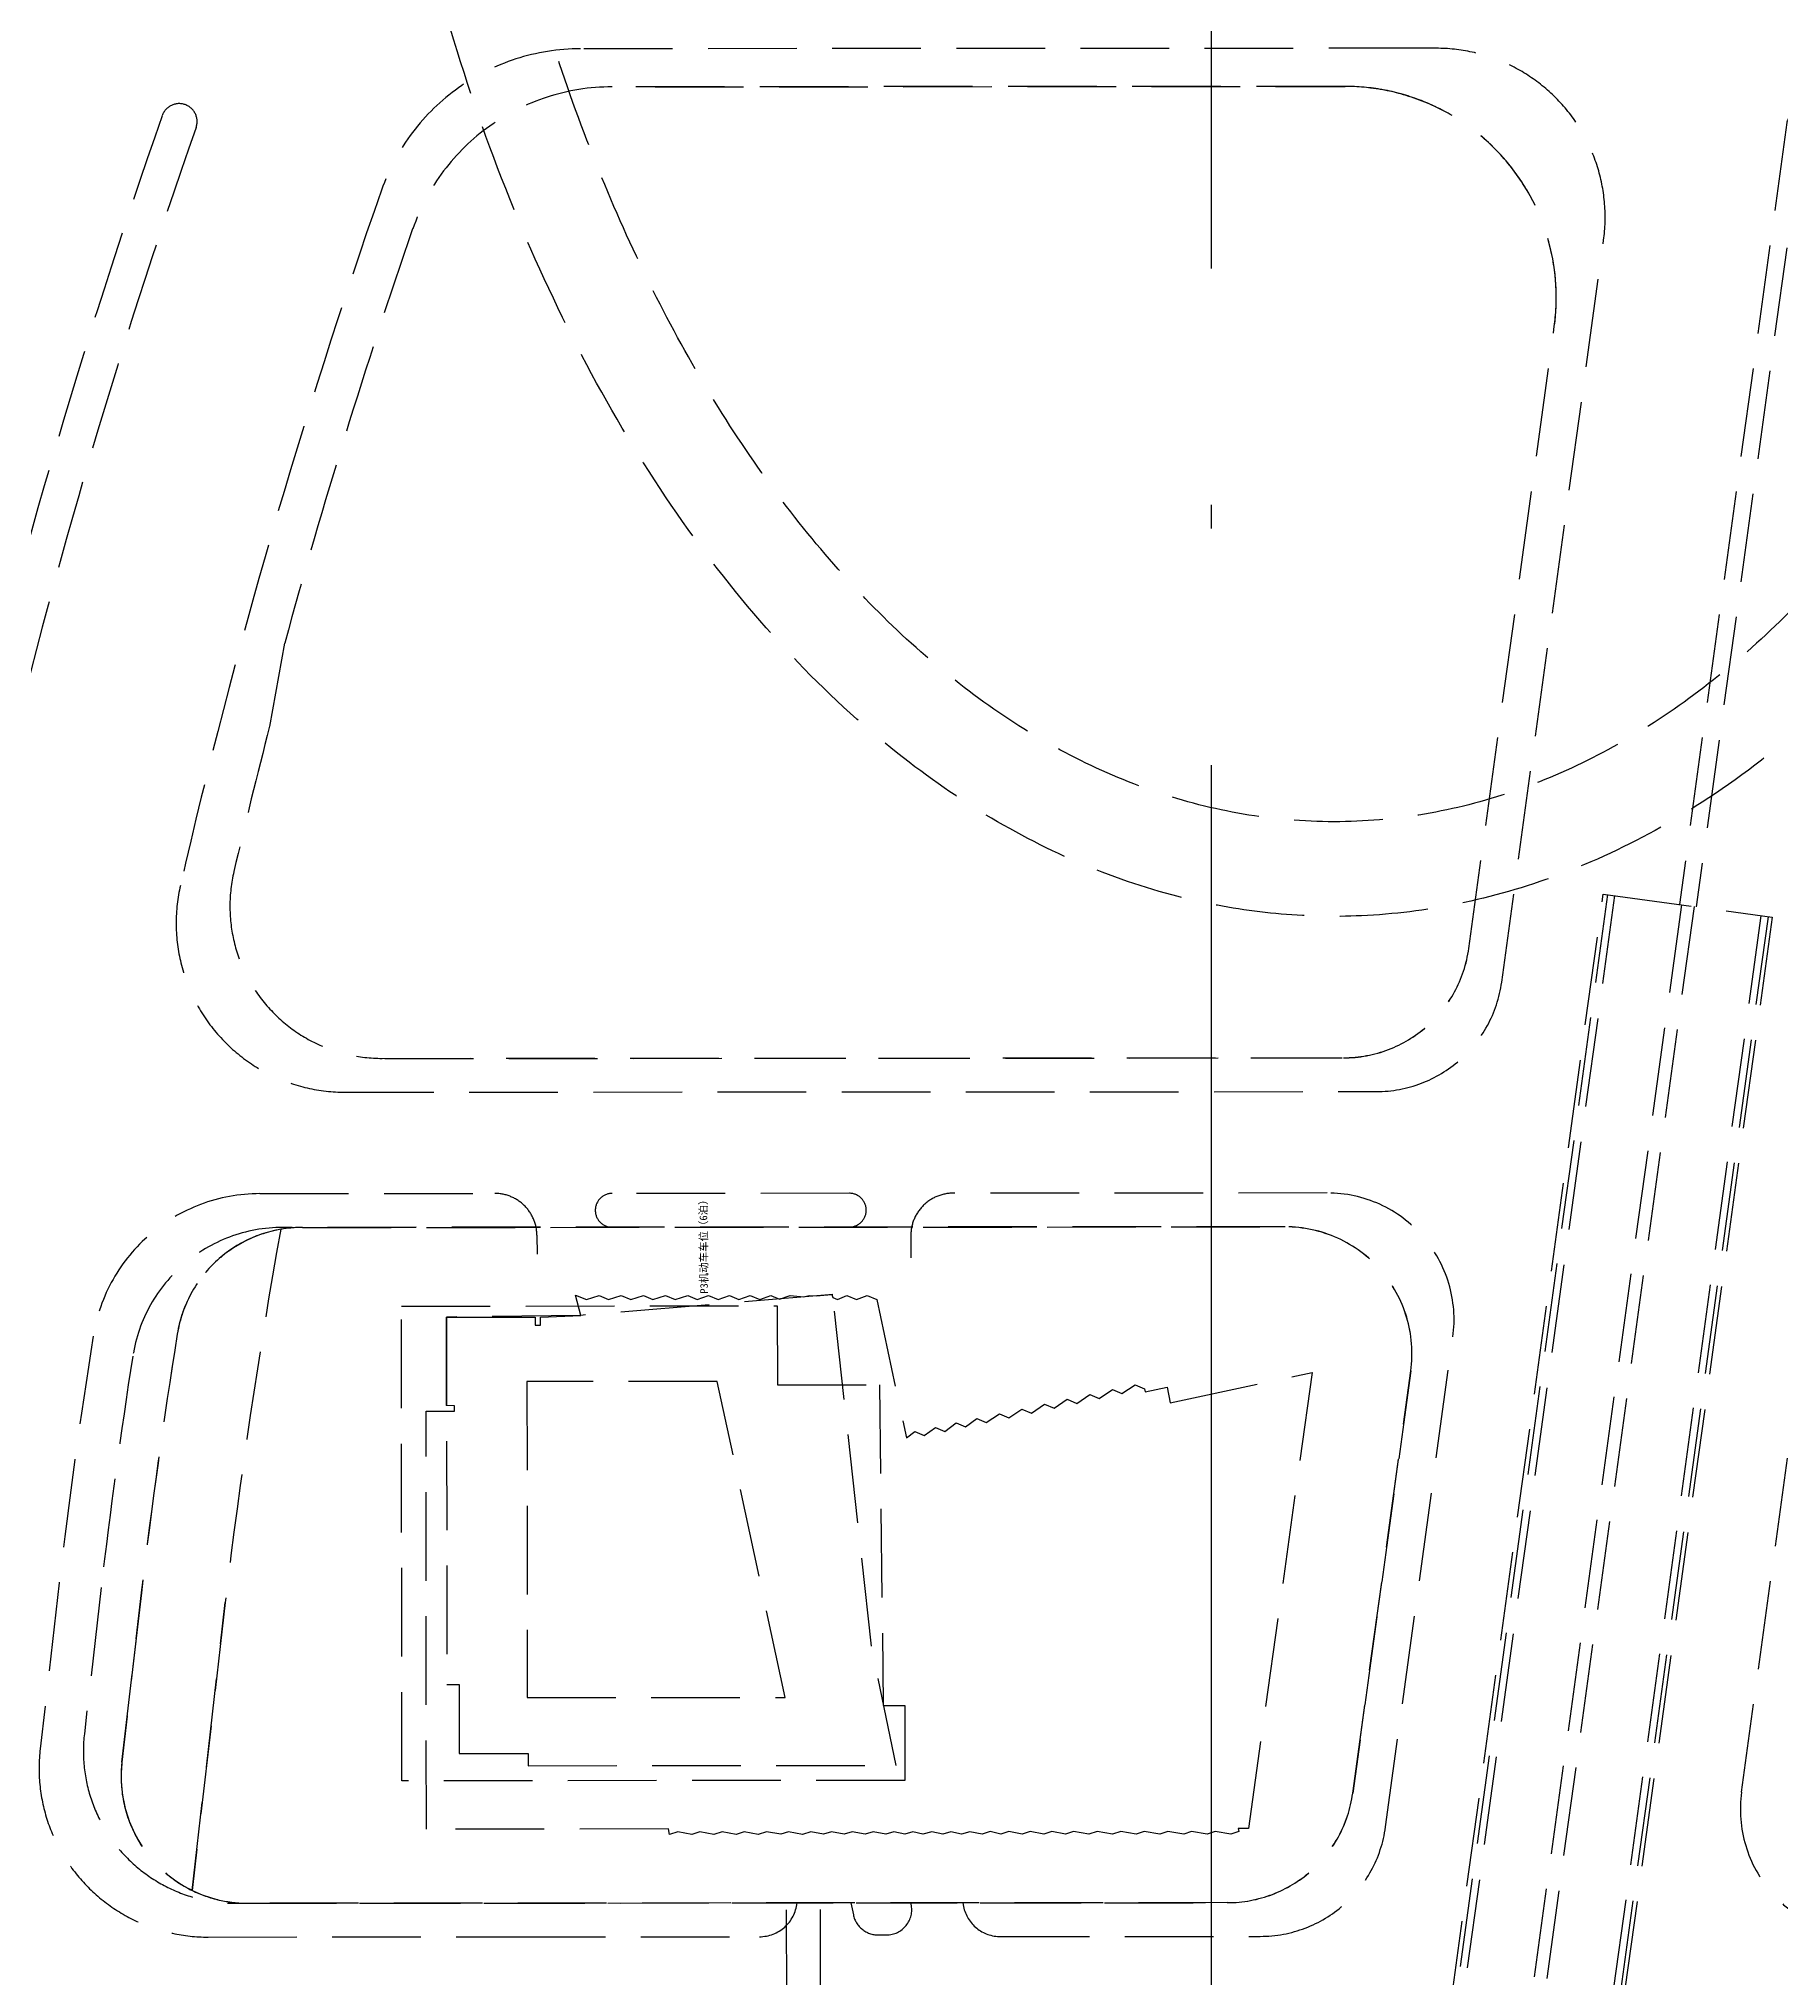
# Model space of a CAD drawing. Extents: x -284868 to 304789, y -137694 to 137894.
# Drawn here: x 261843 to 263316, y -90116 to -88476 of the extents above; entities that cross this region are included whole.
import ezdxf

# ---------------------------------------------------------------- set-up
doc = ezdxf.new("R2010")
doc.units = 0
doc.linetypes.add('DASH', pattern=[0.35, 0.25, -0.1])
doc.linetypes.add('DOTE', pattern=[2.42, 2, -0.2, 0.02, -0.2])
doc.layers.get('0').update_dxf_attribs({"linetype": 'CONTINUOUS'})
doc.layers.add('P-平面家具', color=3, linetype='CONTINUOUS')
doc.layers.add('WIRE-广播线', color=220, linetype='DOTE')
doc.styles.add('宋体', font='')
doc.styles.get('宋体').set_extended_font_data('SimSun')

# ---------------------------------------------------------------- blocks, each defined once
blk = doc.blocks.new('A$Cc0ea1f79')
at = {"layer": 'P-平面家具', "color": 251, "linetype": 'DASH', "ltscale": 300}
for p, q in [((-2019.4, 900.2, -60.7), (-1948.9, 887.4, -60.7)), ((-2162.5, -237.4, -60.7), (-3417.4, -64.9, -60.7)), ((-2161.6, -231.4, -60.7), (-3416.6, -58.9, -60.7)), ((-2170.2, -294, -60.7), (-3425.2, -121.5, -60.7)), ((-2171.7, -304.6, -60.7), (-3426.6, -132.1, -60.7)), ((-2180.3, -367.2, -60.7), (-3435.3, -194.7, -60.7)), ((-2179.5, -361.2, -60.7), (-3434.4, -188.7, -60.7)), ((-1510.8, -397.3, -60.7), (-2172, -306.4, -60.7))]:
    blk.add_line(p, q, dxfattribs=at)
for points in [[(-2743.6, 1078.3), (-2883.9, 1094.4, 0.448246), (-3043.1, 952.4), (-3042.9, 691.3), (-3042.8, 486, 0.381966), (-3014.2, 454.1)], [(-2535.1, 1049.5, -0.369023), (-2414.5, 908.5), (-2414.3, 709.9, -0.410161), (-2449.5, 674.2), (-2465.6, 674)], [(-2153.8, 975.7, 0.482348), (-2328.7, 836.4), (-2328.2, -35.8, 0.374582), (-2235.6, -141.9), (-1608.3, -228.1, 0.454987), (-1446, -86.5), (-1446, -70.6), (-1446.4, 637.2, 0.318471), (-1566, 805.6)], [(-2442.7, 409.9, 1), (-2414.2, 409.9), (-2414.3, 610.5, 1), (-2442.9, 610.5)], [(-3014.2, 408.6), (-3024.3, 406.5, 0.354118), (-3041.3, 385.5), (-3041.3, 378.5, 0.476976), (-3015.4, 357.6), (-3014.1, 357.8)], [(-3014.1, 314), (-3017.2, 313.4, 0.354118), (-3042.7, 281.9), (-3042.5, 62.4, 0.374582), (-2950, -43.7), (-2535.7, -100.6, 0.454987), (-2413.9, 5.6), (-2414.1, 322.2, 0.414235), (-2449.9, 357.9), (-2468.7, 357.9)]]:
    blk.add_lwpolyline(points, format="xyb", dxfattribs=at)
at = {"layer": 'P-平面家具', "color": 251, "linetype": 'DASH', "ltscale": 300, "elevation": -60.7}
for points in [[(-2747.6, 1042.8), (-2871.2, 1057, 0.448246), (-3014.5, 929.2), (-3014, 90.2, 0.374582), (-2921.4, -15.9), (-2564.3, -65, 0.454987), (-2442.5, 41.2), (-2443, 889, 0.369609), (-2551.9, 1016)], [(-2895.2, 1025.2, 0.448244), (-3014.5, 918.7)], [(-2751.8, 1008.8), (-2895.1, 1025.2, 0.448244), (-3014.5, 918.7)], [(-2533.3, 978.4, -0.320429), (-2444.6, 890.9, 0.014791), (-2760.1, 937.8), (-3003.7, 965.8, -0.317837), (-2895.2, 1025.2), (-2751.9, 1008.8, -0.010098), (-2533.3, 978.4)], [(-2533.3, 978.4, 0.010098), (-2751.9, 1008.8)], [(-2443.1, 872.6, 0.368352), (-2533.3, 978.4)], [(-2444.6, 890.9, -0.042863), (-2443.1, 872.6), (-2442.6, 41.2, -0.454985), (-2564.3, -65), (-2921.5, -15.9, -0.374581), (-3014, 90.2), (-3014.5, 918.7, -0.114147), (-3003.7, 965.8), (-2760.1, 937.8, -0.014791), (-2444.6, 890.9)], [(-2142.2, 930.5, 0.483551), (-2300.1, 805.2), (-2299.6, -8, 0.374582), (-2207.1, -114.1), (-1681.1, -186.4, 0.350521), (-1489.6, -72.2, 0.090097), (-1478.2, -9.4), (-1478.6, 610.6, 0.319585), (-1598.8, 779.2)], [(-3014, 90.2, 0.374582), (-2921.5, -15.9)], [(-2564.3, -65, 0.454987), (-2442.6, 41.2)], [(-2299.7, -8, 0.374582), (-2207.1, -114.1)], [(-1681.1, -186.4, 0.454987), (-1478.3, -9.4)], [(-1510.8, -397.3, 1), (-1508.8, -383.1), (-2170, -292.2)]]:
    blk.add_lwpolyline(points, format="xyb", dxfattribs=at)
for points in [[(-2751.9, 1008.8), (-2895.2, 1025.2)], [(-3014.5, 918.7), (-3014, 90.2)], [(-2442.6, 41.2), (-2443.1, 872.6)], [(-2300.2, 802.9), (-2299.7, -8)], [(-1478.6, 574.3), (-1478.3, -9.4)], [(-3200, 462.5), (-3000.7, 463.1)], [(-3199.9, 433.9), (-3000.6, 434.5)], [(-2921.5, -15.9), (-2564.3, -65)], [(-3416.1, -55.3), (-2161.2, -227.8), (-2180.8, -370.8), (-3435.7, -198.3), (-3464.7, -194.3)], [(-2207.1, -114.1), (-1681.1, -186.4)]]:
    blk.add_lwpolyline(points, dxfattribs=at)
for points in [[(-2847.2, 381.3), (-2847.2, 362.9), (-2910.7, 362.9), (-2911, 788.5), (-2509.6, 788.7), (-2509.4, 470.9), (-2576.2, 470.8), (-2576.1, 384.4)], [(-2951.8, 767.7), (-2598.3, 768), (-2598.3, 743.8), (-2593.9, 743.8), (-2593.7, 750.6), (-2518.9, 750.6), (-2518.9, 675.7), (-2525.7, 675.7), (-2525.7, 671.2), (-2518.9, 671.2), (-2517.4, 637), (-2500.2, 641.5), (-2504.1, 632.3), (-2500.6, 621.6), (-2504, 613.6), (-2500.6, 602.8), (-2504, 594.8), (-2500.6, 584.1), (-2504, 576.1), (-2500.6, 565.3), (-2504, 557.3), (-2500.6, 546.6), (-2504, 538.6), (-2500.6, 529), (-2504, 521), (-2500.6, 511.4), (-2504, 503.4), (-2500.6, 493.8), (-2504, 485.7), (-2500.6, 476.2), (-2503.6, 469.1), (-2500.6, 460.1), (-2501.8, 448.5), (-2500.5, 444), (-2501, 437.9), (-2499.9, 424.6), (-2502.2, 423.9), (-2503.9, 419.9), (-2500.5, 411.9), (-2503.9, 403.9), (-2500.5, 394.7), (-2503.9, 386.7), (-2621.1, 361.7), (-2615.6, 354.5), (-2619, 346.5), (-2612.1, 337), (-2615.5, 329), (-2608.4, 319.6), (-2611.8, 311.6), (-2604.7, 302.2), (-2608.1, 294.1), (-2600.6, 283), (-2604, 275), (-2596.6, 263.9), (-2600, 255.9), (-2592.5, 244.8), (-2595.9, 236.7), (-2588.4, 225.6), (-2591.8, 217.6), (-2584.3, 206.5), (-2587.7, 198.5), (-2580.2, 187.4), (-2583.6, 179.3), (-2576.2, 168.2), (-2579.6, 160.2), (-2582, 159.7), (-2578.1, 141.2), (-2591.3, 138.4), (-2565.8, 18.4), (-2951.4, 72.4), (-2951.4, 80.9), (-2953.8, 80.4), (-2956.1, 87.3), (-2953.8, 100.4), (-2956.1, 107.3), (-2953.8, 120.4), (-2956, 127), (-2953.9, 140.4), (-2956.1, 147.3), (-2953.9, 160.4), (-2956.1, 167.3), (-2953.9, 180.4), (-2956.1, 187.3), (-2953.9, 200.4), (-2956.1, 207.3), (-2953.9, 220.4), (-2956.1, 227), (-2953.9, 238.6), (-2956.1, 245.5), (-2953.9, 256.9), (-2956.2, 263.7), (-2953.9, 275.1), (-2956.2, 281.9), (-2953.9, 290.8), (-2956.2, 297.6), (-2954, 307.9), (-2956.1, 315), (-2954, 324), (-2956.2, 330.8), (-2954, 340.1), (-2956, 347.8), (-2954, 356.1), (-2956.2, 363), (-2954, 372.2), (-2956.2, 379), (-2954, 389.8), (-2956.2, 396.6), (-2954, 407.4), (-2956.2, 414.3), (-2954, 425), (-2956.2, 431.9), (-2954, 442.6), (-2956.3, 449.5), (-2954, 461.4), (-2956.1, 467.8), (-2954.1, 480.1), (-2956.3, 487), (-2954.1, 498.9), (-2956.3, 505.7), (-2954.1, 517.6), (-2956.3, 524.5), (-2954.1, 536.4), (-2956.3, 543.2), (-2954.1, 555.1), (-2956.3, 562), (-2951.7, 563)], [(-2887.9, 739.9), (-2887.8, 681.7), (-2898.2, 681.7), (-2898, 370.3), (-2797.2, 391.3), (-2499.8, 423.9), (-2517.4, 637), (-2518.9, 750.6), (-2829.6, 750.4), (-2829.6, 739.9)], [(-2840.6, 682.5), (-2840.5, 464.1), (-2573.3, 521.6), (-2573.4, 682.6)]]:
    blk.add_lwpolyline(points, close=True, dxfattribs=at)
at = {"layer": 'P-平面家具', "color": 251, "linetype": 'DASH', "ltscale": 300}
blk.add_lwpolyline([(-2413.3, -1169.2, -0.414214), (-2484.6, -1240.7), (-2970.4, -1240.9, -0.414214), (-3041.8, -1169.6), (-3041.9, -1073.1), (-3042, -873.1), (-3042.2, -451, -0.454987), (-2920.5, -344.8), (-2506.2, -401.8, -0.374582), (-2413.6, -507.8), (-2413.4, -872.8), (-2413.3, -1072.8)], format="xyb", close=True, dxfattribs=at)
for centre, radius, start, end in [((-3400.9, -4417.7, -60.7), 5732.1, 70.66441, 76.8465), ((-3400.9, -4417.7, -60.7), 5701.8, 70.6644, 76.8465), ((-3395.7, -4417.4), 5534.3, 81.0538, 83.2325), ((-3395.7, -4417.4, -60.7), 5498.6, 81.172, 83.2325), ((-3395.7, -4417.4, -60.7), 5464.3, 80.9185, 83.2328), ((-1508, 976.8, -60.7), 15.2, 250.6644, 70.6644), ((-2550.2, 872.6, -60.7), 107.1, 0.033, 80.9185), ((-3395.7, -4417.4), 5534.3, 70.6936, 77.032), ((-3395.7, -4417.4, -60.7), 5492.9, 75.4887, 76.8084), ((-3395.7, -4417.4, -60.7), 5498.6, 70.9254, 74.7444)]:
    blk.add_arc(centre, radius, start, end, dxfattribs=at)
blk.add_ellipse((-2750, 0), major_axis=(-2500, 0), ratio=0.72, dxfattribs=at)
at = {"layer": 'P-平面家具', "linetype": 'DASH', "ltscale": 300}
blk.add_ellipse((-850, 0), major_axis=(1250, 0), ratio=0.6, dxfattribs=at)
for points, knots in [([(-5500, 0), (-5500, -37.8), (-5498.6, -75.6), (-5492, -165.5), (-5485.5, -217.5), (-5467.4, -320.8), (-5455.7, -372.2), (-5427.3, -473.8), (-5410.5, -524.1), (-5372.1, -623.3), (-5350.4, -672.2), (-5302.5, -768.3), (-5276.1, -815.6), (-5219, -908.1), (-5188.3, -953.5), (-5122.5, -1042), (-5087.5, -1085.2), (-5013.6, -1169.3), (-4974.7, -1210.2), (-4875.3, -1306.9), (-4812.8, -1361.5), (-4681, -1465), (-4611.7, -1513.9), (-4466.9, -1606), (-4391.5, -1649.1), (-4235.3, -1729.1), (-4154.7, -1766), (-3988.8, -1833.3), (-3903.7, -1863.7), (-3729.9, -1917.8), (-3641.2, -1941.5), (-3461.2, -1982.1), (-3369.8, -1998.9), (-3185.4, -2025.6), (-3092.3, -2035.4), (-2905.2, -2047.9), (-2811.3, -2050.7), (-2623.5, -2049), (-2529.7, -2044.7), (-2343.1, -2028.8), (-2250.3, -2017.4), (-2066.7, -1987.5), (-1975.9, -1969.1), (-1797.1, -1925.3), (-1709.2, -1900), (-1537.1, -1842.8), (-1452.9, -1810.9), (-1289.2, -1740.6), (-1209.6, -1702.3), (-1056, -1619.4), (-981.9, -1574.9), (-840, -1480.2), (-772.2, -1429.9), (-643.6, -1323.8), (-582.8, -1268.1), (-469, -1151.6), (-416.1, -1090.8), (-327.6, -976.2), (-290.6, -923.1), (-222.8, -814.3), (-191.9, -758.5), (-136.8, -644.7), (-112.5, -586.6), (-70.8, -468.7), (-53.4, -408.9), (-25.7, -288.1), (-15.5, -227), (-2.3, -104.3), (0.6, -42.7), (-0.9, 80.5), (-5.3, 142.1), (-21.5, 264.5), (-33.2, 325.3), (-63.8, 445.7), (-82.6, 505.2), (-127.1, 622.3), (-152.8, 679.9), (-210.6, 792.8), (-242.7, 848), (-313, 955.8), (-351.2, 1008.3), (-433.3, 1110.3), (-477.1, 1159.7), (-570.1, 1255.2), (-619.2, 1301.3), (-722.2, 1389.9), (-776.2, 1432.3), (-888.5, 1513.5), (-946.8, 1552.2), (-1067.4, 1625.5), (-1129.7, 1660.2), (-1257.9, 1725.4), (-1323.7, 1755.9), (-1458.4, 1812.6), (-1527.2, 1838.8), (-1667.5, 1886.7), (-1739, 1908.5), (-1884, 1947.4), (-1957.6, 1964.6), (-2106.3, 1994.4), (-2181.4, 2006.9), (-2332.8, 2027.3), (-2409.1, 2035.1), (-2562.2, 2046.1), (-2639, 2049.1), (-2792.8, 2050.5), (-2869.7, 2048.9), (-3023.1, 2040.8), (-3099.6, 2034.3), (-3251.6, 2016.7), (-3327.2, 2005.6), (-3476.8, 1978.6), (-3550.9, 1962.7), (-3697.1, 1926.5), (-3769.2, 1906.1), (-3911, 1860.8), (-3980.7, 1835.9), (-4117.1, 1781.7), (-4183.9, 1752.5), (-4314.1, 1689.8), (-4377.4, 1656.3), (-4500.4, 1585.3), (-4559.9, 1547.8), (-4674.8, 1468.9), (-4730.1, 1427.6), (-4835.9, 1341.1), (-4886.5, 1296.1), (-4982.5, 1202.6), (-5028, 1154.1), (-5113.4, 1054), (-5153.3, 1002.4), (-5227.1, 896.3), (-5261.1, 841.8), (-5322.7, 730.3), (-5350.3, 673.4), (-5398.7, 557.4), (-5419.6, 498.4), (-5454.4, 378.9), (-5468.2, 318.4), (-5488.7, 196.4), (-5495.3, 135), (-5499.4, 49), (-5500, 24.5), (-5500, 0)], [0, 0, 0, 0, 0.052798, 0.052798, 0.12583, 0.12583, 0.198862, 0.198862, 0.271894, 0.271894, 0.344926, 0.344926, 0.417958, 0.417958, 0.49099, 0.49099, 0.564022, 0.564022, 0.637054, 0.637054, 0.742154, 0.742154, 0.847255, 0.847255, 0.952356, 0.952356, 1.057456, 1.057456, 1.162557, 1.162557, 1.267658, 1.267658, 1.372758, 1.372758, 1.477859, 1.477859, 1.58296, 1.58296, 1.68806, 1.68806, 1.793161, 1.793161, 1.898262, 1.898262, 2.003362, 2.003362, 2.108463, 2.108463, 2.213564, 2.213564, 2.318664, 2.318664, 2.423765, 2.423765, 2.528866, 2.528866, 2.633966, 2.633966, 2.720038, 2.720038, 2.806109, 2.806109, 2.89218, 2.89218, 2.978251, 2.978251, 3.064322, 3.064322, 3.150394, 3.150394, 3.236465, 3.236465, 3.322536, 3.322536, 3.408607, 3.408607, 3.494678, 3.494678, 3.580749, 3.580749, 3.666821, 3.666821, 3.752892, 3.752892, 3.838963, 3.838963, 3.925034, 3.925034, 4.011105, 4.011105, 4.097177, 4.097177, 4.183248, 4.183248, 4.269319, 4.269319, 4.35539, 4.35539, 4.441461, 4.441461, 4.527532, 4.527532, 4.613604, 4.613604, 4.699675, 4.699675, 4.785746, 4.785746, 4.871817, 4.871817, 4.957888, 4.957888, 5.04396, 5.04396, 5.130031, 5.130031, 5.216102, 5.216102, 5.302173, 5.302173, 5.388244, 5.388244, 5.474316, 5.474316, 5.560387, 5.560387, 5.646458, 5.646458, 5.732529, 5.732529, 5.8186, 5.8186, 5.904671, 5.904671, 5.990743, 5.990743, 6.076814, 6.076814, 6.162885, 6.162885, 6.248956, 6.248956, 6.283185, 6.283185, 6.283185, 6.283185]), ([(480, 0), (480, 19.4), (478.9, 38.8), (473.5, 86.9), (468, 115.4), (452.2, 171.9), (442, 199.9), (415.6, 258), (398.9, 288.1), (360.3, 346.7), (338.3, 375.2), (289.4, 430.4), (262.5, 457.1), (204.1, 508.2), (172.6, 532.7), (105.5, 579.2), (69.8, 601.2), (-5.1, 642.6), (-44.5, 661.9), (-126.4, 697.7), (-168.9, 714.1), (-260.9, 745.4), (-310.7, 759.8), (-412.8, 784.8), (-465, 795.4), (-571.2, 812.4), (-625.1, 818.8), (-733.8, 827.5), (-788.6, 829.8), (-898.3, 830.2), (-953.1, 828.2), (-1061.9, 820.2), (-1116, 814), (-1222.4, 797.7), (-1274.8, 787.5), (-1377.2, 763.1), (-1427.3, 748.9), (-1524.1, 716.8), (-1571, 698.9), (-1660.8, 659.6), (-1703.8, 638.1), (-1785.2, 592.1), (-1823.7, 567.4), (-1895.5, 515.3), (-1928.8, 487.7), (-1989.9, 430.2), (-2017.6, 400.1), (-2062.6, 343.2), (-2080.9, 316.7), (-2113.1, 262.5), (-2126.9, 234.8), (-2150, 178.4), (-2159.2, 149.8), (-2171.5, 97.2), (-2175.4, 73.2), (-2180, 25), (-2180.6, 0.9), (-2178.3, -50.6), (-2174.9, -77.9), (-2163.6, -133.6), (-2155.5, -161.9), (-2134, -219.4), (-2120.4, -248.5), (-2086.9, -307.8), (-2066.7, -337.9), (-2020.8, -396.2), (-1995.2, -424.4), (-1939, -478.7), (-1908.4, -504.8), (-1842.6, -554.4), (-1807.4, -578), (-1733, -622.3), (-1693.8, -643.2), (-1611.8, -681.8), (-1569, -699.6), (-1477.9, -732.9), (-1429.3, -748.3), (-1329.7, -775.2), (-1278.5, -786.7), (-1174.4, -805.8), (-1121.3, -813.3), (-1014.2, -824.4), (-960.1, -827.9), (-851.7, -830.7), (-797.3, -830), (-689.1, -824.6), (-635.3, -819.9), (-528.9, -806.3), (-476.4, -797.5), (-373.5, -775.9), (-323.1, -763.2), (-225.1, -733.9), (-177.6, -717.4), (-86, -680.9), (-42, -660.9), (41.8, -617.6), (81.5, -594.3), (156.3, -544.8), (191.3, -518.6), (255.9, -463.5), (285.5, -434.6), (336.1, -377.8), (357.7, -350.1), (395.9, -293.1), (412.5, -263.9), (437.4, -210.5), (446.8, -186.6), (462.2, -138.3), (468.1, -113.8), (476.6, -64.7), (479.1, -39.9), (479.9, -10.1), (480, -5.1), (480, 0)], [0, 0, 0, 0, 0.068634, 0.068634, 0.170323, 0.170323, 0.272013, 0.272013, 0.38558, 0.38558, 0.499147, 0.499147, 0.612715, 0.612715, 0.726282, 0.726282, 0.83985, 0.83985, 0.953417, 0.953417, 1.066984, 1.066984, 1.191695, 1.191695, 1.316405, 1.316405, 1.441116, 1.441116, 1.565827, 1.565827, 1.690537, 1.690537, 1.815248, 1.815248, 1.939958, 1.939958, 2.064669, 2.064669, 2.189379, 2.189379, 2.31409, 2.31409, 2.438801, 2.438801, 2.563511, 2.563511, 2.688222, 2.688222, 2.791633, 2.791633, 2.895044, 2.895044, 2.998455, 2.998455, 3.083709, 3.083709, 3.168964, 3.168964, 3.265756, 3.265756, 3.367676, 3.367676, 3.475589, 3.475589, 3.592317, 3.592317, 3.709045, 3.709045, 3.825772, 3.825772, 3.9425, 3.9425, 4.059228, 4.059228, 4.175956, 4.175956, 4.299459, 4.299459, 4.422963, 4.422963, 4.546466, 4.546466, 4.66997, 4.66997, 4.793474, 4.793474, 4.916977, 4.916977, 5.040481, 5.040481, 5.163984, 5.163984, 5.287488, 5.287488, 5.410991, 5.410991, 5.534495, 5.534495, 5.657999, 5.657999, 5.781502, 5.781502, 5.892145, 5.892145, 6.002787, 6.002787, 6.090285, 6.090285, 6.177783, 6.177783, 6.265281, 6.265281, 6.283185, 6.283185, 6.283185, 6.283185])]:
    blk.add_open_spline(points, degree=3, knots=knots, dxfattribs=at)
at = {"layer": 'P-平面家具', "color": 251, "linetype": 'DASH', "ltscale": 300, "style": '宋体'}
blk.add_text('P3机动车车位（6泊）', height=6.474, rotation=0.5027, dxfattribs=at).set_placement((-2499, 529.6, -60.7))

msp = doc.modelspace()

# ---------------------------------------------------------------- linework, layer by layer
at = {"layer": 'WIRE-广播线', "ltscale": 1000}
msp.add_lwpolyline([(262835.3, -93510.6), (262835.3, -76649.8)], dxfattribs=at)

# ---------------------------------------------------------------- block references
at = {"ltscale": 3, "rotation": 90}
msp.add_blockref('A$Cc0ea1f79', (262938.8, -87038.5), dxfattribs=at)

doc.saveas('drawing.dxf')
